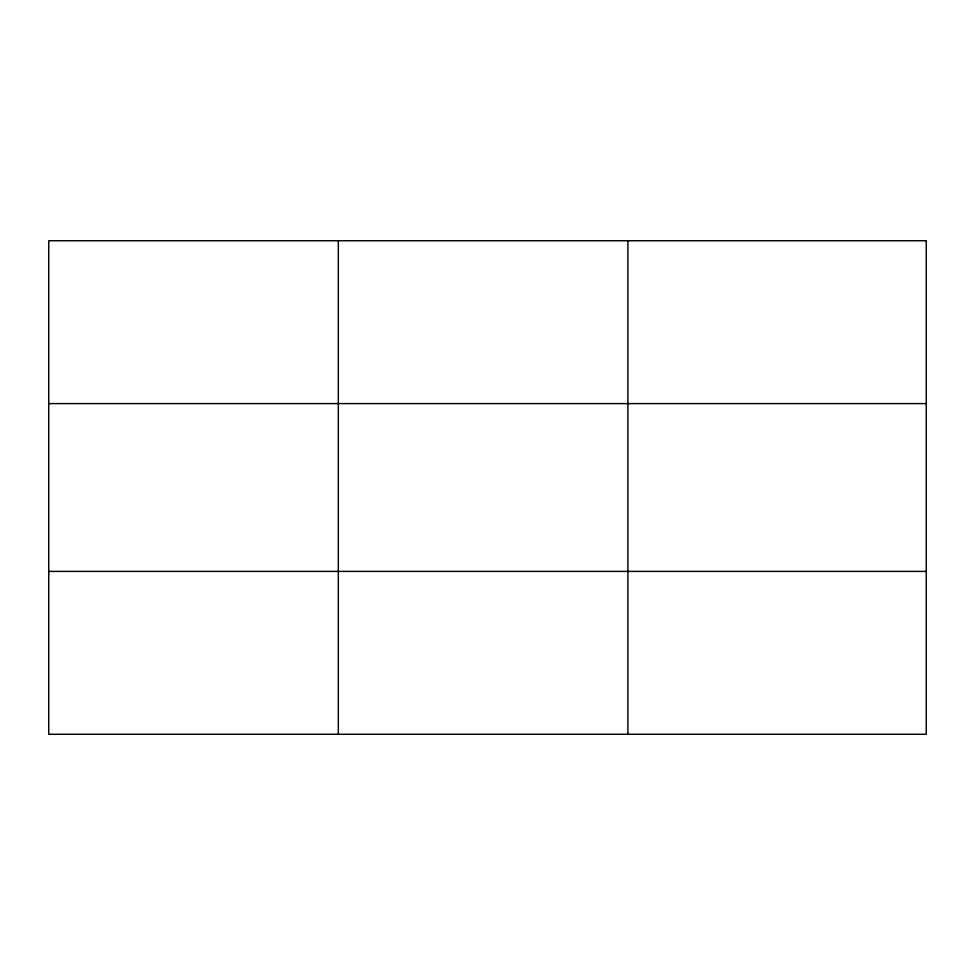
<?xml version="1.0" encoding="UTF-8"?>
<svg xmlns="http://www.w3.org/2000/svg" width="975" height="975" viewBox="0 0 975 975"><rect width="100%" height="100%" fill="white"/><g stroke="black" fill="none" stroke-linecap="round" stroke-linejoin="round"><path stroke-width="1.46" d="M338.325 734.26L338.325 240.74M627.9 734.26L627.9 240.74M48.75 403.601L926.25 403.601M48.75 571.399L926.25 571.399M926.25 240.74L48.75 240.74L48.75 734.26L926.25 734.26L926.25 240.74"/></g></svg>
